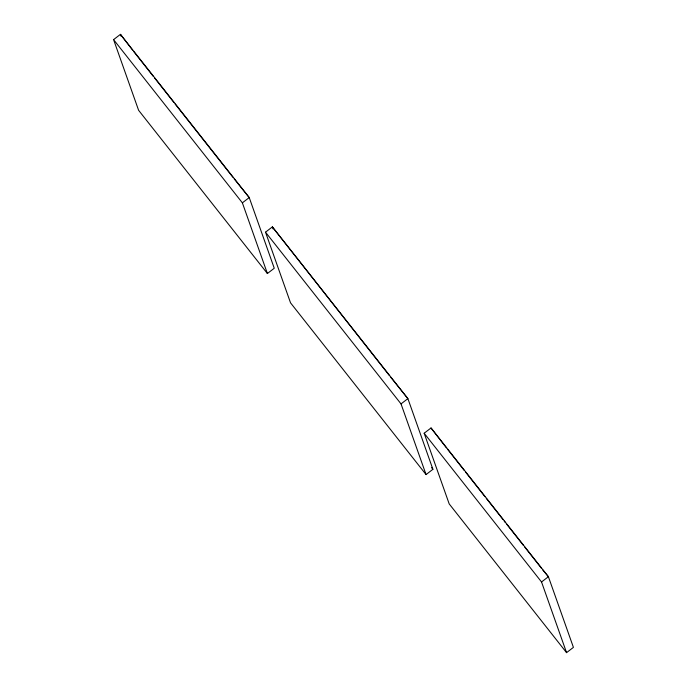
<?xml version="1.0" encoding="UTF-8"?>
<svg xmlns="http://www.w3.org/2000/svg" width="687" height="687" viewBox="0 0 687 687"><rect width="100%" height="100%" fill="white"/><g stroke="black" fill="none" stroke-linecap="round" stroke-linejoin="round"><path stroke-width="1.03" d="M113.578 39.623L120.44 34.35L249.235 197.573L274.259 268.248L267.398 273.52L138.602 110.289L113.578 39.623L242.374 202.845L267.398 273.52M242.374 202.845L249.235 197.573L234.215 178.895M265.517 232.172L272.37 226.899L407.889 398.632L432.913 469.307L426.052 474.58L290.541 302.847L265.517 232.172L401.028 403.904L426.052 474.58M401.028 403.904L407.889 398.632L390.869 377.421M424.162 433.231L431.024 427.967L548.398 576.711L573.422 647.377L566.56 652.65L449.195 503.906L424.162 433.231L541.536 581.975L566.56 652.65M541.536 581.975L548.398 576.711L542.687 569.824M132.582 50.099L120.44 34.35L121.152 36.368M133.913 51.783L153.175 76.197M154.506 77.88L173.768 102.294M175.099 103.977L232.884 177.212M389.538 375.737L272.37 226.899L273.091 228.917M446.481 447.907L431.024 427.967M447.812 449.581L464.395 470.604M465.726 472.287L484.962 496.675M486.293 498.35L502.875 519.372M504.206 521.055L505.529 522.738M506.86 524.421L523.442 545.435M524.774 547.118L541.356 568.14M431.582 467.624L432.913 469.307"/></g></svg>
